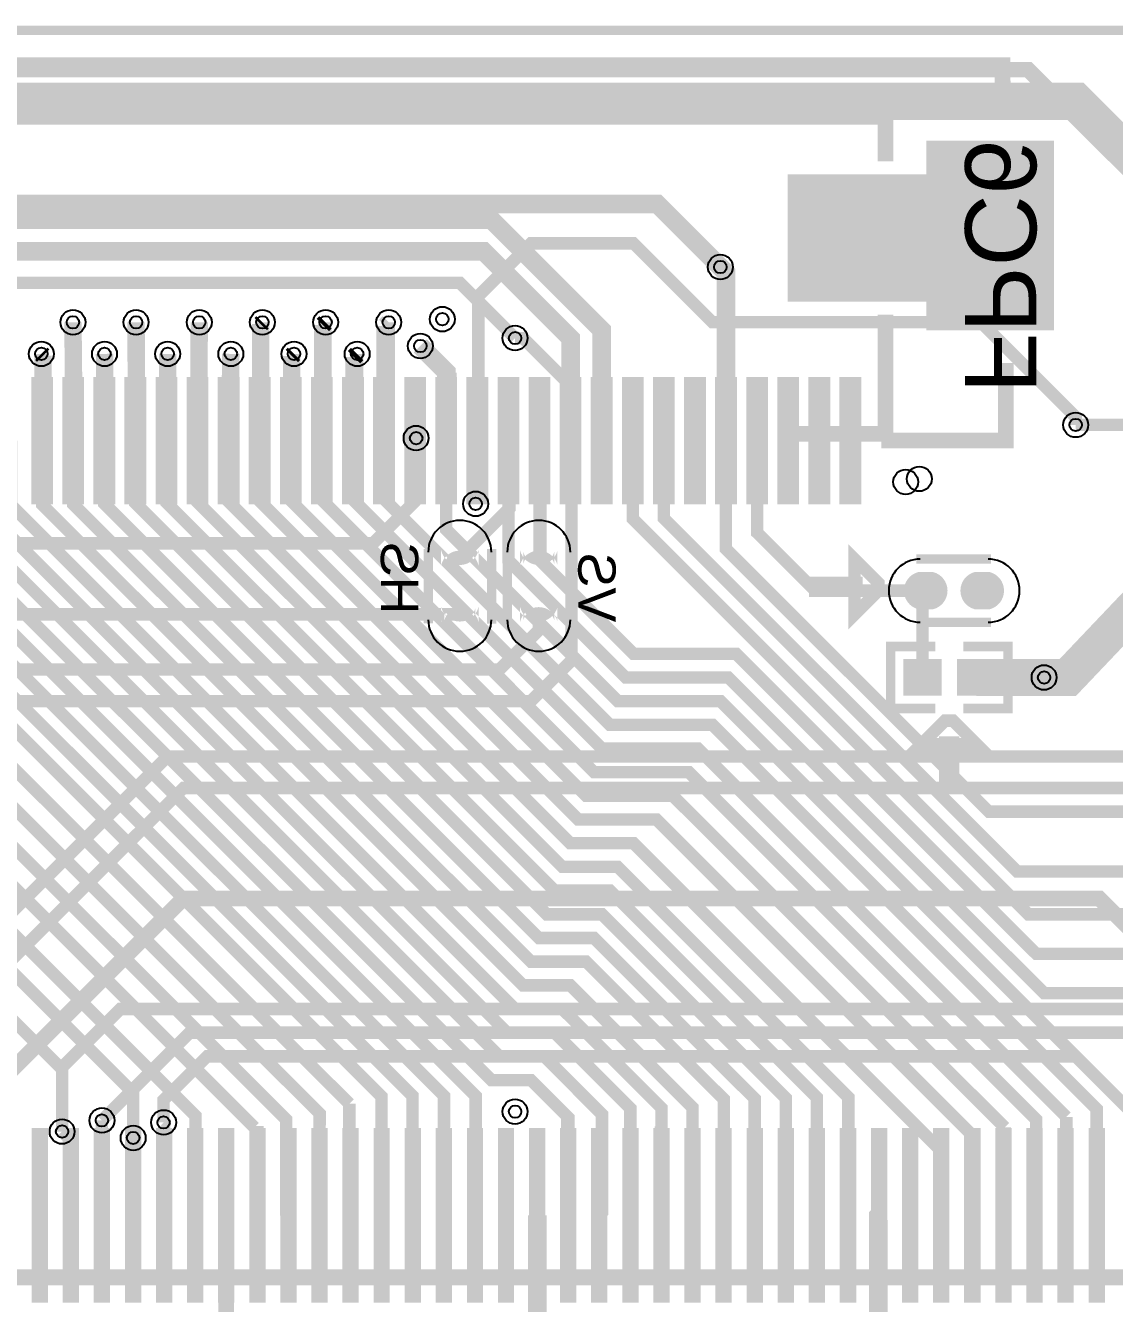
# Model space of a CAD drawing. Header units: millimetres. Extents: x 35 to 109.8, y -21 to 52.
# Drawn here: x 66.17 to 83.68, y 31.46 to 52.02 of the extents above; entities that cross this region are included whole.
import ezdxf

# ---------------------------------------------------------------- set-up
doc = ezdxf.new("R2010")
doc.units = ezdxf.units.MM
for name, color, linetype, true_color in [('BoardOutLine', 7, 'Continuous', 0xff00ff), ('BottomLayer', 7, 'Continuous', 0x0000ff), ('BottomPasteMaskLayer', 7, 'Continuous', 0x800000), ('BottomSilkLayer', 7, 'Continuous', 0x66cc33), ('BottomSolderMaskLayer', 7, 'Continuous', 0xaa00ff), ('Document', 7, 'Continuous', 0xffffff), ('Hole', 7, 'Continuous', 0x222222), ('Multi-Layer', 7, 'Continuous', 0xc0c0c0), ('TopLayer', 7, 'Continuous', 0xff0000), ('TopPasteMaskLayer', 7, 'Continuous', 0x808080), ('TopSilkLayer', 7, 'Continuous', 0xffcc00), ('TopSolderMaskLayer', 7, 'Continuous', 0x800080)]:
    doc.layers.add(name, color=color, linetype=linetype, true_color=true_color)
doc.styles.get("Standard").update_dxf_attribs({"font": 'arial.ttf'})

msp = doc.modelspace()

# ---------------------------------------------------------------- hatches: boundary and pattern name
at = {"layer": 'BottomLayer'}
for points in [[(80.649, 49.6), (78.449, 49.6), (78.449, 47.6), (80.649, 47.6)], [(66.574, 46.08), (66.324, 46.08), (66.324, 44.68), (66.574, 44.68)], [(67.074, 46.08), (66.824, 46.08), (66.824, 44.68), (67.074, 44.68)], [(67.574, 46.08), (67.324, 46.08), (67.324, 44.68), (67.574, 44.68)], [(68.074, 46.08), (67.824, 46.08), (67.824, 44.68), (68.074, 44.68)], [(68.574, 46.08), (68.324, 46.08), (68.324, 44.68), (68.574, 44.68)], [(69.074, 46.08), (68.824, 46.08), (68.824, 44.68), (69.074, 44.68)], [(69.574, 46.08), (69.324, 46.08), (69.324, 44.68), (69.574, 44.68)], [(70.074, 46.08), (69.824, 46.08), (69.824, 44.68), (70.074, 44.68)], [(70.574, 46.08), (70.324, 46.08), (70.324, 44.68), (70.574, 44.68)], [(71.074, 46.08), (70.824, 46.08), (70.824, 44.68), (71.074, 44.68)], [(71.574, 46.08), (71.324, 46.08), (71.324, 44.68), (71.574, 44.68)], [(72.074, 46.08), (71.824, 46.08), (71.824, 44.68), (72.074, 44.68)], [(72.574, 46.08), (72.324, 46.08), (72.324, 44.68), (72.574, 44.68)], [(73.074, 46.08), (72.824, 46.08), (72.824, 44.68), (73.074, 44.68)], [(73.574, 46.08), (73.324, 46.08), (73.324, 44.68), (73.574, 44.68)], [(74.074, 46.08), (73.824, 46.08), (73.824, 44.68), (74.074, 44.68)], [(74.574, 46.08), (74.324, 46.08), (74.324, 44.68), (74.574, 44.68)], [(75.074, 46.08), (74.824, 46.08), (74.824, 44.68), (75.074, 44.68)], [(75.574, 46.08), (75.324, 46.08), (75.324, 44.68), (75.574, 44.68)], [(76.074, 46.08), (75.824, 46.08), (75.824, 44.68), (76.074, 44.68)], [(76.574, 46.08), (76.324, 46.08), (76.324, 44.68), (76.574, 44.68)], [(77.074, 46.08), (76.824, 46.08), (76.824, 44.68), (77.074, 44.68)], [(77.574, 46.08), (77.324, 46.08), (77.324, 44.68), (77.574, 44.68)], [(78.074, 46.08), (77.824, 46.08), (77.824, 44.68), (78.074, 44.68)], [(73.402, 43.554, -0.785398), (72.902, 43.554), (72.902, 43.354, -0.785398), (73.402, 43.354)], [(74.672, 43.554, -0.785398), (74.172, 43.554), (74.172, 43.354, -0.785398), (74.672, 43.354)], [(73.402, 42.645, -0.785398), (72.902, 42.645), (72.902, 42.445, -0.785398), (73.402, 42.445)], [(74.672, 42.645, -0.785398), (74.172, 42.645), (74.172, 42.445, -0.785398), (74.672, 42.445)]]:
    msp.add_hatch(color=256, dxfattribs=at).paths.add_polyline_path(points)
at = {"layer": 'BottomPasteMaskLayer'}
for points in [[(80.649, 49.6), (78.449, 49.6), (78.449, 47.6), (80.649, 47.6)], [(66.574, 46.08), (66.324, 46.08), (66.324, 44.68), (66.574, 44.68)], [(67.074, 46.08), (66.824, 46.08), (66.824, 44.68), (67.074, 44.68)], [(67.574, 46.08), (67.324, 46.08), (67.324, 44.68), (67.574, 44.68)], [(68.074, 46.08), (67.824, 46.08), (67.824, 44.68), (68.074, 44.68)], [(68.574, 46.08), (68.324, 46.08), (68.324, 44.68), (68.574, 44.68)], [(69.074, 46.08), (68.824, 46.08), (68.824, 44.68), (69.074, 44.68)], [(69.574, 46.08), (69.324, 46.08), (69.324, 44.68), (69.574, 44.68)], [(70.074, 46.08), (69.824, 46.08), (69.824, 44.68), (70.074, 44.68)], [(70.574, 46.08), (70.324, 46.08), (70.324, 44.68), (70.574, 44.68)], [(71.074, 46.08), (70.824, 46.08), (70.824, 44.68), (71.074, 44.68)], [(71.574, 46.08), (71.324, 46.08), (71.324, 44.68), (71.574, 44.68)], [(72.074, 46.08), (71.824, 46.08), (71.824, 44.68), (72.074, 44.68)], [(72.574, 46.08), (72.324, 46.08), (72.324, 44.68), (72.574, 44.68)], [(73.074, 46.08), (72.824, 46.08), (72.824, 44.68), (73.074, 44.68)], [(73.574, 46.08), (73.324, 46.08), (73.324, 44.68), (73.574, 44.68)], [(74.074, 46.08), (73.824, 46.08), (73.824, 44.68), (74.074, 44.68)], [(74.574, 46.08), (74.324, 46.08), (74.324, 44.68), (74.574, 44.68)], [(75.074, 46.08), (74.824, 46.08), (74.824, 44.68), (75.074, 44.68)], [(75.574, 46.08), (75.324, 46.08), (75.324, 44.68), (75.574, 44.68)], [(76.074, 46.08), (75.824, 46.08), (75.824, 44.68), (76.074, 44.68)], [(76.574, 46.08), (76.324, 46.08), (76.324, 44.68), (76.574, 44.68)], [(77.074, 46.08), (76.824, 46.08), (76.824, 44.68), (77.074, 44.68)], [(77.574, 46.08), (77.324, 46.08), (77.324, 44.68), (77.574, 44.68)], [(78.074, 46.08), (77.824, 46.08), (77.824, 44.68), (78.074, 44.68)], [(73.402, 43.554, -0.785398), (72.902, 43.554), (72.902, 43.354, -0.785398), (73.402, 43.354)], [(74.672, 43.554, -0.785398), (74.172, 43.554), (74.172, 43.354, -0.785398), (74.672, 43.354)], [(73.402, 42.645, -0.785398), (72.902, 42.645), (72.902, 42.445, -0.785398), (73.402, 42.445)], [(74.672, 42.645, -0.785398), (74.172, 42.645), (74.172, 42.445, -0.785398), (74.672, 42.445)]]:
    msp.add_hatch(color=256, dxfattribs=at).paths.add_polyline_path(points)
at = {"layer": 'BottomSolderMaskLayer'}
for points in [[(80.675, 49.626), (78.424, 49.626), (78.424, 47.575), (80.675, 47.575)], [(66.599, 46.106), (66.299, 46.106), (66.299, 44.655), (66.599, 44.655)], [(67.099, 46.106), (66.799, 46.106), (66.799, 44.655), (67.099, 44.655)], [(67.599, 46.106), (67.299, 46.106), (67.299, 44.655), (67.599, 44.655)], [(68.099, 46.106), (67.799, 46.106), (67.799, 44.655), (68.099, 44.655)], [(68.599, 46.106), (68.299, 46.106), (68.299, 44.655), (68.599, 44.655)], [(69.099, 46.106), (68.799, 46.106), (68.799, 44.655), (69.099, 44.655)], [(69.599, 46.106), (69.299, 46.106), (69.299, 44.655), (69.599, 44.655)], [(70.099, 46.106), (69.799, 46.106), (69.799, 44.655), (70.099, 44.655)], [(70.599, 46.106), (70.299, 46.106), (70.299, 44.655), (70.599, 44.655)], [(71.099, 46.106), (70.799, 46.106), (70.799, 44.655), (71.099, 44.655)], [(71.599, 46.106), (71.299, 46.106), (71.299, 44.655), (71.599, 44.655)], [(72.099, 46.106), (71.798, 46.106), (71.798, 44.655), (72.099, 44.655)], [(72.599, 46.106), (72.299, 46.106), (72.299, 44.655), (72.599, 44.655)], [(73.099, 46.106), (72.798, 46.106), (72.798, 44.655), (73.099, 44.655)], [(73.599, 46.106), (73.299, 46.106), (73.299, 44.655), (73.599, 44.655)], [(74.099, 46.106), (73.799, 46.106), (73.799, 44.655), (74.099, 44.655)], [(74.599, 46.106), (74.299, 46.106), (74.299, 44.655), (74.599, 44.655)], [(75.099, 46.106), (74.799, 46.106), (74.799, 44.655), (75.099, 44.655)], [(75.599, 46.106), (75.299, 46.106), (75.299, 44.655), (75.599, 44.655)], [(76.1, 46.106), (75.799, 46.106), (75.799, 44.655), (76.1, 44.655)], [(76.6, 46.106), (76.299, 46.106), (76.299, 44.655), (76.6, 44.655)], [(77.1, 46.106), (76.799, 46.106), (76.799, 44.655), (77.1, 44.655)], [(77.6, 46.106), (77.299, 46.106), (77.299, 44.655), (77.6, 44.655)], [(78.099, 46.106), (77.799, 46.106), (77.799, 44.655), (78.099, 44.655)], [(73.453, 43.575, -0.785398), (72.851, 43.575), (72.851, 43.334, -0.785398), (73.453, 43.334)], [(74.723, 43.575, -0.785398), (74.121, 43.575), (74.121, 43.334, -0.785398), (74.723, 43.334)], [(73.453, 42.665, -0.785398), (72.851, 42.665), (72.851, 42.425, -0.785398), (73.453, 42.425)], [(74.723, 42.665, -0.785398), (74.121, 42.665), (74.121, 42.425, -0.785398), (74.723, 42.425)]]:
    msp.add_hatch(color=256, dxfattribs=at).paths.add_polyline_path(points)
at = {"layer": 'TopLayer'}
for points in [[(82.683, 47.14), (80.683, 47.14), (80.683, 50.14), (82.683, 50.14)], [(66.583, 44.34), (66.283, 44.34), (66.283, 46.34), (66.583, 46.34)], [(67.083, 44.34), (66.783, 44.34), (66.783, 46.34), (67.083, 46.34)], [(67.583, 44.34), (67.283, 44.34), (67.283, 46.34), (67.583, 46.34)], [(68.083, 44.34), (67.783, 44.34), (67.783, 46.34), (68.083, 46.34)], [(68.583, 44.34), (68.283, 44.34), (68.283, 46.34), (68.583, 46.34)], [(69.083, 44.34), (68.783, 44.34), (68.783, 46.34), (69.083, 46.34)], [(69.583, 44.34), (69.283, 44.34), (69.283, 46.34), (69.583, 46.34)], [(70.083, 44.34), (69.783, 44.34), (69.783, 46.34), (70.083, 46.34)], [(70.583, 44.34), (70.283, 44.34), (70.283, 46.34), (70.583, 46.34)], [(71.083, 44.34), (70.783, 44.34), (70.783, 46.34), (71.083, 46.34)], [(71.583, 44.34), (71.283, 44.34), (71.283, 46.34), (71.583, 46.34)], [(72.083, 44.34), (71.783, 44.34), (71.783, 46.34), (72.083, 46.34)], [(72.583, 44.34), (72.283, 44.34), (72.283, 46.34), (72.583, 46.34)], [(73.083, 44.34), (72.783, 44.34), (72.783, 46.34), (73.083, 46.34)], [(73.583, 44.34), (73.283, 44.34), (73.283, 46.34), (73.583, 46.34)], [(74.083, 44.34), (73.783, 44.34), (73.783, 46.34), (74.083, 46.34)], [(74.583, 44.34), (74.283, 44.34), (74.283, 46.34), (74.583, 46.34)], [(75.083, 44.34), (74.783, 44.34), (74.783, 46.34), (75.083, 46.34)], [(75.583, 44.34), (75.283, 44.34), (75.283, 46.34), (75.583, 46.34)], [(76.083, 44.34), (75.783, 44.34), (75.783, 46.34), (76.083, 46.34)], [(76.583, 44.34), (76.283, 44.34), (76.283, 46.34), (76.583, 46.34)], [(77.083, 44.34), (76.783, 44.34), (76.783, 46.34), (77.083, 46.34)], [(77.583, 44.34), (77.283, 44.34), (77.283, 46.34), (77.583, 46.34)], [(78.083, 44.34), (77.783, 44.34), (77.783, 46.34), (78.083, 46.34)], [(78.583, 44.34), (78.283, 44.34), (78.283, 46.34), (78.583, 46.34)], [(79.083, 44.34), (78.783, 44.34), (78.783, 46.34), (79.083, 46.34)], [(79.583, 44.34), (79.283, 44.34), (79.283, 46.34), (79.583, 46.34)], [(80.545, 42.676, -0.785398), (80.545, 43.176), (80.745, 43.176, -0.785398), (80.745, 42.676)], [(81.454, 42.676, -0.785398), (81.454, 43.176), (81.654, 43.176, -0.785398), (81.654, 42.676)], [(80.876, 41.259), (80.876, 41.799), (80.311, 41.799), (80.311, 41.259)], [(81.176, 41.259), (81.176, 41.799), (81.742, 41.799), (81.742, 41.259)], [(66.521, 33.877), (66.521, 31.877), (66.271, 31.877), (66.271, 33.877)], [(67.021, 33.877), (67.021, 31.877), (66.771, 31.877), (66.771, 33.877)], [(67.52, 33.877), (67.52, 31.877), (67.27, 31.877), (67.27, 33.877)], [(68.021, 33.877), (68.021, 31.877), (67.771, 31.877), (67.771, 33.877)], [(68.52, 33.877), (68.52, 31.877), (68.27, 31.877), (68.27, 33.877)], [(69.02, 33.877), (69.02, 31.877), (68.77, 31.877), (68.77, 33.877)], [(69.52, 33.877), (69.52, 31.877), (69.27, 31.877), (69.27, 33.877)], [(70.021, 33.877), (70.021, 31.877), (69.771, 31.877), (69.771, 33.877)], [(70.52, 33.877), (70.52, 31.877), (70.27, 31.877), (70.27, 33.877)], [(71.02, 33.877), (71.02, 31.877), (70.77, 31.877), (70.77, 33.877)], [(71.521, 33.877), (71.521, 31.877), (71.271, 31.877), (71.271, 33.877)], [(72.02, 33.877), (72.02, 31.877), (71.77, 31.877), (71.77, 33.877)], [(72.52, 33.877), (72.52, 31.877), (72.27, 31.877), (72.27, 33.877)], [(73.021, 33.877), (73.021, 31.877), (72.771, 31.877), (72.771, 33.877)], [(73.521, 33.877), (73.521, 31.877), (73.271, 31.877), (73.271, 33.877)], [(74.02, 33.877), (74.02, 31.877), (73.77, 31.877), (73.77, 33.877)], [(74.52, 33.877), (74.52, 31.877), (74.27, 31.877), (74.27, 33.877)], [(75.021, 33.877), (75.021, 31.877), (74.771, 31.877), (74.771, 33.877)], [(75.52, 33.877), (75.52, 31.877), (75.27, 31.877), (75.27, 33.877)], [(76.02, 33.877), (76.02, 31.877), (75.77, 31.877), (75.77, 33.877)], [(76.521, 33.877), (76.521, 31.877), (76.271, 31.877), (76.271, 33.877)], [(77.021, 33.877), (77.021, 31.877), (76.771, 31.877), (76.771, 33.877)], [(77.52, 33.877), (77.52, 31.877), (77.27, 31.877), (77.27, 33.877)], [(78.021, 33.877), (78.021, 31.877), (77.771, 31.877), (77.771, 33.877)], [(78.52, 33.877), (78.52, 31.877), (78.27, 31.877), (78.27, 33.877)], [(79.02, 33.877), (79.02, 31.877), (78.77, 31.877), (78.77, 33.877)], [(79.52, 33.877), (79.52, 31.877), (79.27, 31.877), (79.27, 33.877)], [(80.021, 33.877), (80.021, 31.877), (79.771, 31.877), (79.771, 33.877)], [(80.52, 33.877), (80.52, 31.877), (80.27, 31.877), (80.27, 33.877)], [(81.02, 33.877), (81.02, 31.877), (80.77, 31.877), (80.77, 33.877)], [(81.521, 33.877), (81.521, 31.877), (81.271, 31.877), (81.271, 33.877)], [(82.02, 33.877), (82.02, 31.877), (81.77, 31.877), (81.77, 33.877)], [(82.52, 33.877), (82.52, 31.877), (82.27, 31.877), (82.27, 33.877)], [(83.021, 33.877), (83.021, 31.877), (82.771, 31.877), (82.771, 33.877)], [(83.521, 33.877), (83.521, 31.877), (83.271, 31.877), (83.271, 33.877)]]:
    msp.add_hatch(color=256, dxfattribs=at).paths.add_polyline_path(points)
at = {"layer": 'TopPasteMaskLayer'}
for points in [[(82.683, 47.14), (80.683, 47.14), (80.683, 50.14), (82.683, 50.14)], [(66.583, 44.34), (66.283, 44.34), (66.283, 46.34), (66.583, 46.34)], [(67.083, 44.34), (66.783, 44.34), (66.783, 46.34), (67.083, 46.34)], [(67.583, 44.34), (67.283, 44.34), (67.283, 46.34), (67.583, 46.34)], [(68.083, 44.34), (67.783, 44.34), (67.783, 46.34), (68.083, 46.34)], [(68.583, 44.34), (68.283, 44.34), (68.283, 46.34), (68.583, 46.34)], [(69.083, 44.34), (68.783, 44.34), (68.783, 46.34), (69.083, 46.34)], [(69.583, 44.34), (69.283, 44.34), (69.283, 46.34), (69.583, 46.34)], [(70.083, 44.34), (69.783, 44.34), (69.783, 46.34), (70.083, 46.34)], [(70.583, 44.34), (70.283, 44.34), (70.283, 46.34), (70.583, 46.34)], [(71.083, 44.34), (70.783, 44.34), (70.783, 46.34), (71.083, 46.34)], [(71.583, 44.34), (71.283, 44.34), (71.283, 46.34), (71.583, 46.34)], [(72.083, 44.34), (71.783, 44.34), (71.783, 46.34), (72.083, 46.34)], [(72.583, 44.34), (72.283, 44.34), (72.283, 46.34), (72.583, 46.34)], [(73.083, 44.34), (72.783, 44.34), (72.783, 46.34), (73.083, 46.34)], [(73.583, 44.34), (73.283, 44.34), (73.283, 46.34), (73.583, 46.34)], [(74.083, 44.34), (73.783, 44.34), (73.783, 46.34), (74.083, 46.34)], [(74.583, 44.34), (74.283, 44.34), (74.283, 46.34), (74.583, 46.34)], [(75.083, 44.34), (74.783, 44.34), (74.783, 46.34), (75.083, 46.34)], [(75.583, 44.34), (75.283, 44.34), (75.283, 46.34), (75.583, 46.34)], [(76.083, 44.34), (75.783, 44.34), (75.783, 46.34), (76.083, 46.34)], [(76.583, 44.34), (76.283, 44.34), (76.283, 46.34), (76.583, 46.34)], [(77.083, 44.34), (76.783, 44.34), (76.783, 46.34), (77.083, 46.34)], [(77.583, 44.34), (77.283, 44.34), (77.283, 46.34), (77.583, 46.34)], [(78.083, 44.34), (77.783, 44.34), (77.783, 46.34), (78.083, 46.34)], [(78.583, 44.34), (78.283, 44.34), (78.283, 46.34), (78.583, 46.34)], [(79.083, 44.34), (78.783, 44.34), (78.783, 46.34), (79.083, 46.34)], [(79.583, 44.34), (79.283, 44.34), (79.283, 46.34), (79.583, 46.34)], [(80.545, 42.676, -0.785398), (80.545, 43.176), (80.745, 43.176, -0.785398), (80.745, 42.676)], [(81.454, 42.676, -0.785398), (81.454, 43.176), (81.654, 43.176, -0.785398), (81.654, 42.676)], [(80.891, 41.299), (80.891, 41.759), (80.851, 41.799), (80.351, 41.799), (80.311, 41.759), (80.311, 41.299), (80.351, 41.259), (80.851, 41.259)], [(81.161, 41.299), (81.161, 41.759), (81.201, 41.799), (81.702, 41.799), (81.742, 41.759), (81.742, 41.299), (81.702, 41.259), (81.201, 41.259)], [(66.521, 33.877), (66.521, 31.877), (66.271, 31.877), (66.271, 33.877)], [(67.021, 33.877), (67.021, 31.877), (66.771, 31.877), (66.771, 33.877)], [(67.52, 33.877), (67.52, 31.877), (67.27, 31.877), (67.27, 33.877)], [(68.021, 33.877), (68.021, 31.877), (67.771, 31.877), (67.771, 33.877)], [(68.52, 33.877), (68.52, 31.877), (68.27, 31.877), (68.27, 33.877)], [(69.02, 33.877), (69.02, 31.877), (68.77, 31.877), (68.77, 33.877)], [(69.52, 33.877), (69.52, 31.877), (69.27, 31.877), (69.27, 33.877)], [(70.021, 33.877), (70.021, 31.877), (69.771, 31.877), (69.771, 33.877)], [(70.52, 33.877), (70.52, 31.877), (70.27, 31.877), (70.27, 33.877)], [(71.02, 33.877), (71.02, 31.877), (70.77, 31.877), (70.77, 33.877)], [(71.521, 33.877), (71.521, 31.877), (71.271, 31.877), (71.271, 33.877)], [(72.02, 33.877), (72.02, 31.877), (71.77, 31.877), (71.77, 33.877)], [(72.52, 33.877), (72.52, 31.877), (72.27, 31.877), (72.27, 33.877)], [(73.021, 33.877), (73.021, 31.877), (72.771, 31.877), (72.771, 33.877)], [(73.521, 33.877), (73.521, 31.877), (73.271, 31.877), (73.271, 33.877)], [(74.02, 33.877), (74.02, 31.877), (73.77, 31.877), (73.77, 33.877)], [(74.52, 33.877), (74.52, 31.877), (74.27, 31.877), (74.27, 33.877)], [(75.021, 33.877), (75.021, 31.877), (74.771, 31.877), (74.771, 33.877)], [(75.52, 33.877), (75.52, 31.877), (75.27, 31.877), (75.27, 33.877)], [(76.02, 33.877), (76.02, 31.877), (75.77, 31.877), (75.77, 33.877)], [(76.521, 33.877), (76.521, 31.877), (76.271, 31.877), (76.271, 33.877)], [(77.021, 33.877), (77.021, 31.877), (76.771, 31.877), (76.771, 33.877)], [(77.52, 33.877), (77.52, 31.877), (77.27, 31.877), (77.27, 33.877)], [(78.021, 33.877), (78.021, 31.877), (77.771, 31.877), (77.771, 33.877)], [(78.52, 33.877), (78.52, 31.877), (78.27, 31.877), (78.27, 33.877)], [(79.02, 33.877), (79.02, 31.877), (78.77, 31.877), (78.77, 33.877)], [(79.52, 33.877), (79.52, 31.877), (79.27, 31.877), (79.27, 33.877)], [(80.021, 33.877), (80.021, 31.877), (79.771, 31.877), (79.771, 33.877)], [(80.52, 33.877), (80.52, 31.877), (80.27, 31.877), (80.27, 33.877)], [(81.02, 33.877), (81.02, 31.877), (80.77, 31.877), (80.77, 33.877)], [(81.521, 33.877), (81.521, 31.877), (81.271, 31.877), (81.271, 33.877)], [(82.02, 33.877), (82.02, 31.877), (81.77, 31.877), (81.77, 33.877)], [(82.52, 33.877), (82.52, 31.877), (82.27, 31.877), (82.27, 33.877)], [(83.021, 33.877), (83.021, 31.877), (82.771, 31.877), (82.771, 33.877)], [(83.521, 33.877), (83.521, 31.877), (83.271, 31.877), (83.271, 33.877)]]:
    msp.add_hatch(color=256, dxfattribs=at).paths.add_polyline_path(points)
at = {"layer": 'TopSolderMaskLayer'}
for points in [[(82.709, 47.115), (80.658, 47.115), (80.658, 50.165), (82.709, 50.165)], [(66.609, 44.315), (66.258, 44.315), (66.258, 46.365), (66.609, 46.365)], [(67.109, 44.315), (66.758, 44.315), (66.758, 46.365), (67.109, 46.365)], [(67.609, 44.315), (67.258, 44.315), (67.258, 46.365), (67.609, 46.365)], [(68.109, 44.315), (67.758, 44.315), (67.758, 46.365), (68.109, 46.365)], [(68.609, 44.315), (68.258, 44.315), (68.258, 46.365), (68.609, 46.365)], [(69.109, 44.315), (68.758, 44.315), (68.758, 46.365), (69.109, 46.365)], [(69.609, 44.315), (69.258, 44.315), (69.258, 46.365), (69.609, 46.365)], [(70.109, 44.315), (69.758, 44.315), (69.758, 46.365), (70.109, 46.365)], [(70.609, 44.315), (70.258, 44.315), (70.258, 46.365), (70.609, 46.365)], [(71.109, 44.315), (70.758, 44.315), (70.758, 46.365), (71.109, 46.365)], [(71.609, 44.315), (71.258, 44.315), (71.258, 46.365), (71.609, 46.365)], [(72.109, 44.315), (71.758, 44.315), (71.758, 46.365), (72.109, 46.365)], [(72.609, 44.315), (72.258, 44.315), (72.258, 46.365), (72.609, 46.365)], [(73.109, 44.315), (72.758, 44.315), (72.758, 46.365), (73.109, 46.365)], [(73.609, 44.315), (73.258, 44.315), (73.258, 46.365), (73.609, 46.365)], [(74.109, 44.315), (73.758, 44.315), (73.758, 46.365), (74.109, 46.365)], [(74.609, 44.315), (74.258, 44.315), (74.258, 46.365), (74.609, 46.365)], [(75.109, 44.315), (74.758, 44.315), (74.758, 46.365), (75.109, 46.365)], [(75.609, 44.315), (75.258, 44.315), (75.258, 46.365), (75.609, 46.365)], [(76.109, 44.315), (75.758, 44.315), (75.758, 46.365), (76.109, 46.365)], [(76.609, 44.315), (76.258, 44.315), (76.258, 46.365), (76.609, 46.365)], [(77.109, 44.315), (76.758, 44.315), (76.758, 46.365), (77.109, 46.365)], [(77.609, 44.315), (77.258, 44.315), (77.258, 46.365), (77.609, 46.365)], [(78.109, 44.315), (77.758, 44.315), (77.758, 46.365), (78.109, 46.365)], [(78.609, 44.315), (78.258, 44.315), (78.258, 46.365), (78.609, 46.365)], [(79.109, 44.315), (78.758, 44.315), (78.758, 46.365), (79.109, 46.365)], [(79.609, 44.315), (79.258, 44.315), (79.258, 46.365), (79.609, 46.365)], [(80.531, 42.625, -0.785398), (80.531, 43.227), (80.76, 43.227, -0.785398), (80.76, 42.625)], [(81.44, 42.625, -0.785398), (81.44, 43.227), (81.669, 43.227, -0.785398), (81.669, 42.625)], [(80.902, 41.234), (80.902, 41.824), (80.285, 41.824), (80.285, 41.234)], [(81.151, 41.234), (81.151, 41.824), (81.767, 41.824), (81.767, 41.234)], [(66.527, 34.283), (66.527, 31.471), (66.264, 31.471), (66.264, 34.283)], [(67.027, 34.283), (67.027, 31.471), (66.765, 31.471), (66.765, 34.283)], [(67.527, 34.283), (67.527, 31.471), (67.264, 31.471), (67.264, 34.283)], [(68.027, 34.283), (68.027, 31.471), (67.764, 31.471), (67.764, 34.283)], [(68.526, 34.283), (68.526, 31.471), (68.263, 31.471), (68.263, 34.283)], [(69.026, 34.283), (69.026, 31.471), (68.764, 31.471), (68.764, 34.283)], [(69.527, 34.283), (69.527, 31.471), (69.264, 31.471), (69.264, 34.283)], [(70.027, 34.283), (70.027, 31.471), (69.765, 31.471), (69.765, 34.283)], [(70.526, 34.283), (70.526, 31.471), (70.264, 31.471), (70.264, 34.283)], [(71.027, 34.283), (71.027, 31.471), (70.764, 31.471), (70.764, 34.283)], [(71.527, 34.283), (71.527, 31.471), (71.264, 31.471), (71.264, 34.283)], [(72.026, 34.283), (72.026, 31.471), (71.764, 31.471), (71.764, 34.283)], [(72.527, 34.283), (72.527, 31.471), (72.264, 31.471), (72.264, 34.283)], [(73.027, 34.283), (73.027, 31.471), (72.764, 31.471), (72.764, 34.283)], [(73.527, 34.283), (73.527, 31.471), (73.265, 31.471), (73.265, 34.283)], [(74.026, 34.283), (74.026, 31.471), (73.764, 31.471), (73.764, 34.283)], [(74.527, 34.283), (74.527, 31.471), (74.264, 31.471), (74.264, 34.283)], [(75.027, 34.283), (75.027, 31.471), (74.765, 31.471), (74.765, 34.283)], [(75.526, 34.283), (75.526, 31.471), (75.264, 31.471), (75.264, 34.283)], [(76.027, 34.283), (76.027, 31.471), (75.764, 31.471), (75.764, 34.283)], [(76.527, 34.283), (76.527, 31.471), (76.264, 31.471), (76.264, 34.283)], [(77.027, 34.283), (77.027, 31.471), (76.765, 31.471), (76.765, 34.283)], [(77.527, 34.283), (77.527, 31.471), (77.264, 31.471), (77.264, 34.283)], [(78.027, 34.283), (78.027, 31.471), (77.764, 31.471), (77.764, 34.283)], [(78.526, 34.283), (78.526, 31.471), (78.263, 31.471), (78.263, 34.283)], [(79.026, 34.283), (79.026, 31.471), (78.764, 31.471), (78.764, 34.283)], [(79.527, 34.283), (79.527, 31.471), (79.264, 31.471), (79.264, 34.283)], [(80.027, 34.283), (80.027, 31.471), (79.765, 31.471), (79.765, 34.283)], [(80.526, 34.283), (80.526, 31.471), (80.264, 31.471), (80.264, 34.283)], [(81.027, 34.283), (81.027, 31.471), (80.764, 31.471), (80.764, 34.283)], [(81.527, 34.283), (81.527, 31.471), (81.264, 31.471), (81.264, 34.283)], [(82.026, 34.283), (82.026, 31.471), (81.764, 31.471), (81.764, 34.283)], [(82.527, 34.283), (82.527, 31.471), (82.264, 31.471), (82.264, 34.283)], [(83.027, 34.283), (83.027, 31.471), (82.764, 31.471), (82.764, 34.283)], [(83.527, 34.283), (83.527, 31.471), (83.265, 31.471), (83.265, 34.283)]]:
    msp.add_hatch(color=256, dxfattribs=at).paths.add_polyline_path(points)

# ---------------------------------------------------------------- linework, layer by layer
at = {"layer": 'BoardOutLine', "const_width": 0.15}
msp.add_lwpolyline([(37.973, 51.943), (106.312, 51.943)], dxfattribs=at)
at = {"layer": 'BottomLayer'}
for points, const_width in [([(53.086, 36.068), (53.086, 48.26), (55.626, 50.8), (83.058, 50.8), (85.344, 48.514), (85.344, 44.069), (82.931, 41.529), (82.55, 41.529)], 0.6), ([(57.658, 47.117), (58.039, 47.117), (60.071, 49.149), (76.327, 49.149), (77.343, 48.133)], 0.3), ([(83.058, 45.593), (83.058, 45.72), (81.534, 47.244), (77.216, 47.244), (75.946, 48.514), (74.295, 48.514), (73.449, 47.668)], 0.2), ([(73.449, 47.668), (73.449, 45.38)], 0.2), ([(66.929, 47.244), (66.949, 45.38)], 0.28), ([(67.945, 47.244), (67.95, 45.38)], 0.28), ([(68.961, 47.244), (68.948, 45.38)], 0.28), ([(69.977, 47.244), (69.949, 47.216)], 0.28), ([(69.949, 47.216), (69.949, 45.38)], 0.28), ([(70.993, 47.244), (70.949, 47.2)], 0.28), ([(70.949, 47.2), (70.949, 45.38)], 0.28), ([(72.009, 47.244), (71.949, 47.184)], 0.28), ([(71.949, 47.184), (71.949, 45.38)], 0.28), ([(74.041, 46.99), (74.168, 46.99), (74.949, 46.209), (74.949, 45.38)], 0.2), ([(72.517, 46.863), (72.949, 46.431)], 0.3), ([(66.421, 46.736), (66.449, 46.708)], 0.28), ([(66.449, 46.708), (66.449, 45.38)], 0.28), ([(67.437, 46.736), (67.45, 45.38)], 0.28), ([(68.453, 46.736), (68.448, 45.38)], 0.28), ([(69.469, 46.736), (69.449, 45.38)], 0.28), ([(70.485, 46.736), (70.449, 46.7)], 0.28), ([(70.449, 46.7), (70.449, 45.38)], 0.28), ([(71.501, 46.736), (71.449, 46.684)], 0.28), ([(71.449, 46.684), (71.449, 45.38)], 0.28), ([(72.949, 46.431), (72.949, 45.38)], 0.3), ([(69.342, 31.115), (64.008, 31.115), (62.611, 32.512), (62.611, 38.608), (65.151, 41.148), (74.295, 41.148), (74.948, 41.801), (74.948, 45.38)], 0.2), ([(72.449, 45.38), (72.449, 44.382)], 0.2), ([(73.152, 43.454), (73.949, 44.251), (73.949, 45.38)], 0.2), ([(74.422, 43.454), (74.449, 43.481), (74.449, 45.38)], 0.2), ([(72.449, 44.382), (71.755, 43.688), (59.316, 43.688), (58.745, 43.117)], 0.2), ([(61.731, 42.545), (73.152, 42.545)], 0.2), ([(73.787, 41.656), (74.422, 42.291), (74.422, 42.545)], 0.2), ([(61.291, 41.198), (61.749, 41.656), (73.787, 41.656)], 0.2), ([(65.024, 36.957), (65.151, 36.957), (68.453, 40.259), (83.947, 40.259), (84.963, 41.275)], 0.2), ([(65.532, 35.814), (65.532, 36.576), (68.707, 39.751), (97.917, 39.751), (102.565, 35.103), (102.565, 26.34)], 0.2), ([(63.881, 32.258), (63.881, 33.147), (68.707, 37.973), (83.439, 37.973), (84.455, 36.957), (86.487, 36.957)], 0.25), ([(88.011, 34.933), (86.749, 36.195), (67.691, 36.195), (66.755, 35.259), (66.755, 34.224)], 0.2), ([(89.281, 34.933), (88.773, 34.417), (87.63, 34.417), (86.233, 35.814), (68.806, 35.814), (67.395, 34.403)], 0.2), ([(68.387, 34.37), (68.387, 34.732), (69.088, 35.433), (83.058, 35.433), (83.947, 34.544)], 0.2)]:
    msp.add_lwpolyline(points, dxfattribs=dict(at, const_width=const_width))
at = {"layer": 'BottomSilkLayer'}
for points, const_width in [([(79.989, 50.55), (56.389, 50.55), (56.389, 49.831)], 0.254), ([(79.999, 49.831), (79.999, 50.54)], 0.254), ([(78.305, 45.45), (79.999, 45.45), (79.999, 47.369)], 0.254), ([(72.644, 42.398), (72.644, 43.598)], 0.15), ([(73.663, 42.395), (73.663, 43.595)], 0.15), ([(73.914, 42.398), (73.914, 43.598)], 0.15), ([(74.933, 42.395), (74.933, 43.595)], 0.15)]:
    msp.add_lwpolyline(points, dxfattribs=dict(at, const_width=const_width))
for centre, start, end in [((73.152, 43.548), 0, 180), ((74.422, 43.548), 0, 180), ((73.152, 42.459), 180, 0), ((74.422, 42.459), 180, 0)]:
    msp.add_arc(centre, 0.508, start, end, dxfattribs=at)
at = {"layer": 'Document'}
msp.add_circle((80.543, 44.725), 0.2, dxfattribs=at)
at = {"layer": 'Hole'}
for centre in [(77.343, 48.133), (66.929, 47.244), (67.945, 47.244), (68.961, 47.244), (69.977, 47.244), (70.993, 47.244), (72.009, 47.244), (72.871, 47.294), (74.041, 46.99), (72.517, 46.863), (66.421, 46.736), (67.437, 46.736), (68.453, 46.736), (69.469, 46.736), (70.485, 46.736), (71.501, 46.736), (83.058, 45.593), (72.449, 45.38), (73.406, 44.323), (82.55, 41.529), (74.041, 34.544), (67.395, 34.403), (68.387, 34.37), (66.755, 34.224), (67.898, 34.121)]:
    msp.add_circle(centre, 0.1, dxfattribs=at)
at = {"layer": 'Multi-Layer'}
for centre in [(77.343, 48.133), (66.929, 47.244), (67.945, 47.244), (68.961, 47.244), (69.977, 47.244), (70.993, 47.244), (72.009, 47.244), (72.871, 47.294), (74.041, 46.99), (66.421, 46.736), (67.437, 46.736), (68.453, 46.736), (69.469, 46.736), (70.485, 46.736), (71.501, 46.736), (72.517, 46.863), (83.058, 45.593), (72.449, 45.38), (73.406, 44.323), (82.55, 41.529), (67.395, 34.403), (68.387, 34.37), (74.041, 34.544), (66.755, 34.224), (67.898, 34.121)]:
    msp.add_circle(centre, 0.2, dxfattribs=at)
at = {"layer": 'TopLayer'}
for points, const_width in [([(88.863, 42.799), (88.863, 44.741), (82.296, 51.308), (51.943, 51.308), (50.8, 50.165), (50.8, 48.895)], 0.25), ([(50.457, 42.799), (50.457, 43.345), (56.007, 48.895), (73.66, 48.895), (75.433, 47.122), (75.433, 45.339)], 0.3), ([(51.486, 38.354), (51.486, 43.612), (56.261, 48.387), (73.533, 48.387), (74.933, 46.988), (74.933, 45.339)], 0.3), ([(77.343, 48.133), (77.433, 48.043), (77.433, 45.34)], 0.3), ([(58.933, 45.34), (58.933, 46.36), (60.452, 47.879), (73.152, 47.879), (74.041, 46.99)], 0.2), ([(66.934, 45.339), (66.929, 47.244)], 0.2), ([(67.945, 45.339), (67.945, 47.244)], 0.2), ([(68.961, 45.339), (68.961, 47.244)], 0.2), ([(69.977, 45.339), (69.977, 47.244)], 0.2), ([(70.993, 45.085), (70.993, 47.244)], 0.2), ([(72.009, 45.212), (72.009, 47.244)], 0.2), ([(72.933, 45.34), (72.933, 46.447), (72.517, 46.863)], 0.3), ([(66.421, 45.339), (66.409, 45.351), (66.409, 46.735)], 0.2), ([(67.437, 45.339), (67.437, 46.736)], 0.2), ([(68.453, 45.339), (68.453, 46.736)], 0.2), ([(69.469, 45.212), (69.469, 46.736)], 0.2), ([(70.485, 45.339), (70.485, 46.736)], 0.2), ([(71.501, 45.466), (71.501, 46.736)], 0.2), ([(84.784, 45.593), (83.058, 45.593)], 0.2), ([(60.434, 45.339), (60.434, 43.706), (69.85, 34.29)], 0.2), ([(60.935, 45.339), (60.935, 43.84), (70.358, 34.417), (70.358, 34.163)], 0.2), ([(61.433, 45.339), (61.433, 43.978), (70.897, 34.514), (70.897, 34.323)], 0.2), ([(61.933, 45.339), (61.933, 44.112), (71.374, 34.671)], 0.2), ([(62.433, 45.339), (62.433, 44.247), (71.892, 34.788), (71.892, 34.333)], 0.2), ([(62.934, 45.339), (62.934, 44.255), (72.39, 34.798), (72.39, 34.036)], 0.2), ([(63.434, 45.339), (63.434, 44.262), (72.898, 34.798), (72.898, 34.29)], 0.2), ([(63.934, 45.339), (63.934, 44.27), (73.406, 34.798), (73.406, 34.036)], 0.2), ([(64.432, 45.339), (64.432, 44.277), (73.66, 35.052), (74.295, 35.052), (74.897, 34.45), (74.897, 32.878)], 0.2), ([(64.933, 45.339), (64.933, 44.288), (73.787, 35.433), (74.509, 35.433), (75.438, 34.503), (75.438, 34.163)], 0.2), ([(65.433, 45.339), (65.433, 44.295), (73.914, 35.814), (74.676, 35.814), (75.895, 34.595), (75.895, 33.899)], 0.2), ([(65.933, 45.339), (65.933, 44.303), (74.041, 36.195), (74.803, 36.195), (76.396, 34.602), (76.396, 32.878)], 0.2), ([(66.434, 45.339), (66.434, 44.31), (74.168, 36.576), (74.93, 36.576), (76.896, 34.61), (76.896, 32.878)], 0.2), ([(66.934, 45.339), (66.934, 44.318), (74.295, 36.957), (75.184, 36.957), (77.399, 34.742), (77.399, 34.453)], 0.2), ([(67.432, 45.339), (67.432, 44.326), (74.422, 37.338), (75.311, 37.338), (77.894, 34.755), (77.894, 32.878)], 0.2), ([(67.932, 45.339), (67.932, 44.336), (74.549, 37.719), (75.438, 37.719), (78.395, 34.763), (78.395, 32.878)], 0.2), ([(68.433, 45.339), (68.433, 44.343), (74.676, 38.1), (75.565, 38.1), (78.895, 34.77), (78.895, 32.878)], 0.2), ([(68.933, 45.339), (68.933, 44.351), (74.803, 38.481), (75.692, 38.481), (79.401, 34.773), (79.401, 34.43)], 0.2), ([(69.434, 45.339), (69.434, 44.359), (74.93, 38.862), (75.946, 38.862), (80.894, 33.914), (80.894, 32.878)], 0.2), ([(69.934, 45.339), (69.934, 44.366), (75.057, 39.243), (76.317, 39.243), (81.397, 34.163)], 0.2), ([(70.434, 45.339), (70.434, 44.374), (75.184, 39.624), (76.581, 39.624), (81.915, 34.29)], 0.2), ([(70.935, 45.339), (70.935, 44.384), (75.311, 40.005), (76.835, 40.005), (82.423, 34.417), (82.423, 34.163)], 0.2), ([(71.433, 45.339), (71.433, 44.392), (75.438, 40.386), (76.98, 40.386), (82.908, 34.46)], 0.2), ([(71.933, 45.339), (71.933, 44.399), (75.565, 40.767), (77.216, 40.767), (83.396, 34.587), (83.396, 32.878)], 0.2), ([(83.947, 34.544), (77.343, 41.148), (75.692, 41.148), (72.934, 43.907), (72.934, 45.339)], 0.2), ([(88.011, 36.5), (87.96, 36.449), (82.55, 36.449), (77.47, 41.529), (75.819, 41.529), (73.934, 43.414), (73.934, 45.339)], 0.2), ([(89.281, 36.5), (88.697, 37.084), (82.423, 37.084), (77.597, 41.91), (75.946, 41.91), (74.432, 43.424), (74.432, 45.339)], 0.2), ([(75.933, 45.339), (75.933, 44.082), (82.296, 37.719), (89.916, 37.719)], 0.2), ([(76.433, 45.34), (76.433, 44.09), (82.117, 38.406), (91.313, 38.406)], 0.2), ([(77.432, 45.339), (77.432, 43.599), (81.661, 39.37), (92.875, 39.37), (93.599, 38.646)], 0.2), ([(77.933, 45.34), (77.933, 43.86), (78.867, 42.926), (80.645, 42.926)], 0.2), ([(80.645, 42.926), (80.593, 42.874), (80.593, 41.529)], 0.2), ([(61.282, 42.096), (68.9, 34.478), (68.9, 34.163)], 0.2), ([(81.459, 41.529), (82.55, 41.529)], 0.6), ([(61.29, 41.199), (61.544, 41.199), (67.897, 34.846), (67.897, 34.12)], 0.2), ([(66.755, 34.224), (66.755, 35.226), (65.024, 36.957)], 0.2), ([(71.396, 32.877), (71.374, 32.899), (71.374, 34.671)], 0.2), ([(75.895, 32.877), (75.893, 32.88), (75.893, 34.537)], 0.2), ([(77.395, 32.877), (77.4, 32.882), (77.4, 34.453)], 0.2), ([(82.896, 32.877), (82.908, 32.889), (82.908, 34.459)], 0.2), ([(67.395, 34.403), (67.395, 34.402), (67.395, 32.877)], 0.2), ([(68.387, 34.37), (68.395, 34.363), (68.395, 32.877)], 0.2), ([(69.896, 32.877), (69.896, 34.315)], 0.2), ([(70.895, 32.877), (70.894, 32.878), (70.894, 34.323)], 0.2), ([(71.895, 32.877), (71.892, 32.88), (71.892, 34.332)], 0.2), ([(72.896, 32.877), (72.896, 34.343)], 0.2), ([(74.896, 32.877), (74.877, 32.896), (74.877, 34.431)], 0.2), ([(76.396, 32.877), (76.388, 32.884), (76.388, 34.309)], 0.2), ([(76.896, 32.877), (76.896, 34.338)], 0.2), ([(78.895, 32.877), (78.895, 34.391)], 0.2), ([(79.401, 34.43), (79.395, 32.878)], 0.2), ([(81.895, 32.877), (81.915, 32.897), (81.915, 34.29)], 0.2), ([(66.755, 34.224), (66.896, 34.083), (66.896, 32.877)], 0.2), ([(67.898, 34.121), (67.898, 32.88), (67.896, 32.877)], 0.2), ([(68.877, 32.856), (68.9, 32.879), (68.9, 34.163)], 0.2), ([(70.395, 32.877), (70.358, 32.914), (70.358, 34.163)], 0.2), ([(72.395, 32.877), (72.39, 32.882), (72.39, 34.036)], 0.2), ([(73.396, 32.877), (73.406, 32.887), (73.406, 34.036)], 0.2), ([(75.395, 32.877), (75.438, 32.92), (75.438, 34.163)], 0.2), ([(77.896, 32.877), (77.902, 32.883), (77.902, 34.188)], 0.2), ([(81.396, 32.877), (81.407, 32.888), (81.407, 34.163)], 0.2), ([(82.395, 32.877), (82.423, 34.163)], 0.2), ([(83.396, 32.877), (83.405, 32.886), (83.405, 34.153)], 0.2), ([(74.397, 32.878), (74.397, 29.627), (63.642, 29.627)], 0.3), ([(69.395, 32.877), (69.395, 31.115), (69.342, 31.115)], 0.25), ([(79.883, 30.353), (79.883, 32.865), (79.896, 32.878)], 0.3)]:
    msp.add_lwpolyline(points, dxfattribs=dict(at, const_width=const_width))
at = {"layer": 'TopSilkLayer'}
for points, const_width in [([(52.433, 50.378), (52.433, 51.378), (81.882, 51.378), (81.883, 50.598)], 0.254), ([(81.933, 46.591), (81.933, 45.341), (79.934, 45.341)], 0.254), ([(80.495, 43.437), (81.695, 43.437)], 0.15), ([(79.629, 42.926), (78.867, 42.926), (78.867, 43.053), (79.629, 43.053)], 0.2), ([(80.498, 42.418), (81.698, 42.418)], 0.15), ([(80.8, 41.03), (80.082, 41.03), (80.082, 42.028), (80.8, 42.028)], 0.152), ([(81.252, 41.03), (81.97, 41.03), (81.97, 42.028), (81.252, 42.028)], 0.152), ([(81.085, 40.581), (81.085, 39.819), (80.958, 39.819), (80.958, 40.581)], 0.2)]:
    msp.add_lwpolyline(points, dxfattribs=dict(at, const_width=const_width))
for points, const_width in [([(79.502, 43.434), (79.883, 43.053), (79.883, 42.926), (79.502, 42.545), (79.502, 43.307), (79.502, 43.434)], 0.2), ([(80.577, 40.454), (80.958, 40.835), (81.085, 40.835), (81.466, 40.454), (80.704, 40.454), (80.577, 40.454)], 0.2), ([(64.643, 31.877), (64.643, 17.877), (84.643, 17.877), (84.643, 31.877), (64.643, 31.877)], 0.254)]:
    msp.add_lwpolyline(points, close=True, dxfattribs=dict(at, const_width=const_width))
msp.add_circle((80.323, 44.675), 0.2, dxfattribs=at)
for centre, start, end in [((80.559, 42.926), 90, 270), ((81.648, 42.926), 270, 90)]:
    msp.add_arc(centre, 0.508, start, end, dxfattribs=at)

# ---------------------------------------------------------------- texts
at = {"layer": 'BottomSilkLayer', "text_generation_flag": 2}
for s, height, p in [('FPC6', 1.143, (81.28, 46.101)), ('HS', 0.6, (71.882, 42.545)), ('VS', 0.6, (75.057, 42.418))]:
    msp.add_text(s, height=height, rotation=270, dxfattribs=at).set_placement(p)

doc.saveas('drawing.dxf')
